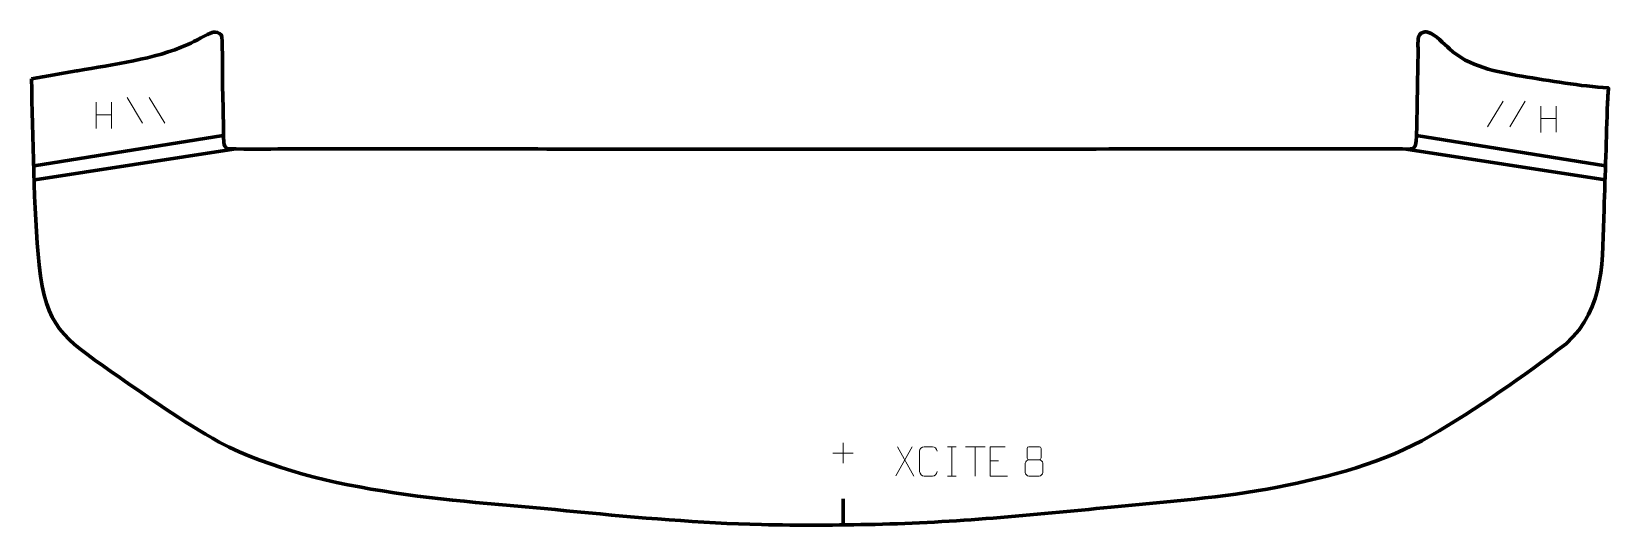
# Model space of a CAD drawing. Header units: millimetres. Extents: x -633 to 710, y -57 to 363.
import ezdxf

# ---------------------------------------------------------------- set-up
doc = ezdxf.new("R2010")
doc.units = ezdxf.units.MM
doc.header["$MEASUREMENT"] = 0
doc.layers.add('layer 2', color=7, linetype='Continuous')
doc.layers.add('layer 3', color=7, linetype='Continuous')

msp = doc.modelspace()

# ---------------------------------------------------------------- linework, layer by layer
at = {"layer": 'layer 2', "color": 142, "lineweight": 9}
for points in [[(-578.1225, 303.2339), (-578.1225, 303.2339), (-578.1225, 280.999), (-578.1225, 280.999)], [(-564.9818, 303.2339), (-564.9818, 303.2339), (-564.9818, 280.841), (-564.9818, 280.841)], [(-551.8001, 307.4159), (-551.8001, 307.4159), (-538.6151, 285.5078), (-538.6151, 285.5078)], [(-551.8001, 307.4159), (-551.8001, 307.4159), (-538.6151, 285.5078), (-538.6151, 285.5078)], [(-532.8933, 307.4159), (-532.8933, 307.4159), (-519.7083, 285.5078), (-519.7083, 285.5078)], [(-532.8933, 307.4159), (-532.8933, 307.4159), (-519.7083, 285.5078), (-519.7083, 285.5078)], [(619.9987, 304.232), (619.9987, 304.232), (606.8136, 282.324), (606.8136, 282.324)], [(619.9987, 304.232), (619.9987, 304.232), (606.8136, 282.324), (606.8136, 282.324)], [(638.9055, 304.232), (638.9055, 304.232), (625.7205, 282.324), (625.7205, 282.324)], [(638.9055, 304.232), (638.9055, 304.232), (625.7205, 282.324), (625.7205, 282.324)], [(652.0873, 300.0501), (652.0873, 300.0501), (652.0873, 277.6571), (652.0873, 277.6571)], [(665.2279, 300.0501), (665.2279, 300.0501), (665.2279, 277.8151), (665.2279, 277.8151)], [(-578.105, 292.5713), (-578.105, 292.5713), (-564.9818, 292.5713), (-564.9818, 292.5713)], [(665.2105, 289.3874), (665.2105, 289.3874), (652.0873, 289.3874), (652.0873, 289.3874)], [(49.3095, 4.6147), (49.3095, 4.6147), (66.495, 4.6147), (66.495, 4.6147)], [(57.9022, 13.2075), (57.9022, 13.2075), (57.9022, -3.9781), (57.9022, -3.9781)], [(116.7166, 9.9725), (116.7166, 9.9725), (102.976, -14.9234), (102.976, -14.9234)], [(104.4306, 9.9725), (104.4306, 9.9725), (118.1712, -14.981), (118.1712, -14.981)], [(146.9895, 9.9725), (146.9895, 9.9725), (154.1576, 9.9725), (154.1576, 9.9725)], [(150.5735, 9.9725), (150.5735, 9.9725), (150.5735, -14.981), (150.5735, -14.981)], [(162.0799, 9.9489), (162.0799, 9.9489), (179.0671, 9.9489), (179.0671, 9.9489)], [(170.5737, -14.981), (170.5737, -14.981), (170.5737, 9.9725), (170.5737, 9.9725)], [(183.1406, -1.9073), (183.1406, -1.9073), (190.3086, -1.9073), (190.3086, -1.9073)], [(146.9895, -14.981), (146.9895, -14.981), (154.1576, -14.981), (154.1576, -14.981)]]:
    msp.add_open_spline(points, degree=3, dxfattribs=at)
at = {"layer": 'layer 2', "color": 142, "lineweight": 158}
for points in [[(-469.8553, 274.8938), (-469.8553, 274.8938), (-630.8137, 249.0762), (-630.8137, 249.0762)], [(546.2544, 274.8938), (546.2544, 274.8938), (707.2128, 249.0762), (707.2128, 249.0762)], [(-461.0077, 263.4293), (-461.0077, 263.4293), (-630.4221, 237.083), (-630.4221, 237.083)], [(537.4068, 263.4293), (537.4068, 263.4293), (706.8212, 237.083), (706.8212, 237.083)], [(57.9022, -34.3645), (57.9022, -34.3645), (57.9022, -56.5967), (57.9022, -56.5967)]]:
    msp.add_open_spline(points, degree=3, dxfattribs=at)
at = {"layer": 'layer 2', "color": 142, "lineweight": 9}
for points, knots in [([(137.9966, -11.1633), (137.8568, -13.4868), (136.1796, -14.9664), (134.0319, -14.9772), (134.0319, -14.9772), (131.6999, -14.9767), (129.3681, -14.9767), (127.0366, -14.9772), (127.0366, -14.9772), (125.1116, -15.0826), (123.1395, -13.1981), (123.1507, -11.1808), (123.1507, -11.1808), (123.151, -5.4107), (123.151, 0.359), (123.1507, 6.1284), (123.1507, 6.1284), (123.1549, 8.2665), (124.9016, 9.9857), (127.054, 9.9722), (127.054, 9.9722), (129.3797, 9.9722), (131.7058, 9.9722), (134.0319, 9.9722), (134.0319, 9.9722), (135.9785, 10.0077), (137.9699, 8.5162), (137.9966, 6.0786)], [0, 0, 0, 0, 0.125, 0.125, 0.125, 0.125, 0.25, 0.25, 0.25, 0.25, 0.375, 0.375, 0.375, 0.375, 0.5, 0.5, 0.5, 0.5, 0.625, 0.625, 0.625, 0.625, 0.75, 0.75, 0.75, 0.75, 1, 1, 1, 1]), ([(196.0145, 9.9725), (196.0145, 9.9725), (183.1406, 9.9725), (183.1406, 9.9725), (183.1406, 9.9725), (183.1406, 9.9725), (183.1406, -14.9812), (183.1406, -14.9812), (183.1406, -14.9812), (183.1406, -14.9812), (198.0064, -14.9812), (198.0064, -14.9812)], [0, 0, 0, 0, 0.25, 0.25, 0.25, 0.25, 0.5, 0.5, 0.5, 0.5, 1, 1, 1, 1]), ([(214.6201, 8.5066), (214.6201, 6.2936), (214.6201, 2.6113), (214.6201, 0.398), (214.6201, 0.398), (214.6351, -0.1094), (215.4425, -1.0408), (216.1426, -1.0397), (216.1426, -1.0397), (219.1125, -1.0395), (222.0827, -1.1244), (225.0531, -1.1247), (225.0531, -1.1247), (225.8502, -1.1205), (226.5709, -0.3302), (226.5683, 0.3906), (226.5683, 0.3906), (226.568, 2.6065), (226.568, 6.2913), (226.5683, 8.5066), (226.5683, 8.5066), (226.5498, 9.2174), (225.9384, 9.9778), (225.1045, 9.9704), (225.1045, 9.9704), (222.0874, 9.9701), (219.0704, 9.9701), (216.0539, 9.9704), (216.0539, 9.9704), (215.4275, 9.978), (214.6034, 9.267), (214.6201, 8.5066)], [0, 0, 0, 0, 0.111111111, 0.111111111, 0.111111111, 0.111111111, 0.222222222, 0.222222222, 0.222222222, 0.222222222, 0.333333333, 0.333333333, 0.333333333, 0.333333333, 0.444444444, 0.444444444, 0.444444444, 0.444444444, 0.555555556, 0.555555556, 0.555555556, 0.555555556, 0.666666667, 0.666666667, 0.666666667, 0.666666667, 0.777777778, 0.777777778, 0.777777778, 0.777777778, 1, 1, 1, 1]), ([(213.1613, -4.0117), (213.1613, -7.1825), (213.1613, -8.8846), (213.1613, -12.056), (213.1613, -12.056), (213.1528, -13.2779), (214.8507, -14.9706), (216.1033, -14.9791), (216.1033, -14.9791), (219.0864, -14.9788), (222.0697, -14.9788), (225.0531, -14.9791), (225.0531, -14.9791), (226.3764, -14.9674), (227.9968, -13.3458), (227.9857, -12.0466), (227.9857, -12.0466), (227.9854, -8.8784), (227.9854, -7.1796), (227.9857, -4.0117), (227.9857, -4.0117), (227.916, -2.6313), (226.3382, -1.0527), (225.0328, -1.0588), (225.0328, -1.0588), (222.0562, -1.0591), (219.0796, -1.0591), (216.1033, -1.0588), (216.1033, -1.0588), (215.0238, -1.0524), (213.1775, -2.6313), (213.1613, -4.0117)], [0, 0, 0, 0, 0.111111111, 0.111111111, 0.111111111, 0.111111111, 0.222222222, 0.222222222, 0.222222222, 0.222222222, 0.333333333, 0.333333333, 0.333333333, 0.333333333, 0.444444444, 0.444444444, 0.444444444, 0.444444444, 0.555555556, 0.555555556, 0.555555556, 0.555555556, 0.666666667, 0.666666667, 0.666666667, 0.666666667, 0.777777778, 0.777777778, 0.777777778, 0.777777778, 1, 1, 1, 1])]:
    msp.add_open_spline(points, degree=3, knots=knots, dxfattribs=at)
at = {"layer": 'layer 3', "color": 242, "lineweight": 158}
msp.add_open_spline([(-633.121, 323.2724), (-632.2472, 274.8143), (-631.1188, 212.9917), (-626.765, 164.7544), (-626.765, 164.7544), (-620.7227, 111.3907), (-606.6101, 103.2179), (-564.6249, 73.5843), (-564.6249, 73.5843), (-535.2715, 53.044), (-504.4352, 31.3238), (-473.2024, 13.8653), (-473.2024, 13.8653), (-384.5327, -31.9748), (-266.7039, -35.476), (-168.5028, -45.3995), (-168.5028, -45.3995), (-116.7528, -50.517), (-63.5215, -54.9595), (-11.5559, -56.3442), (-11.5559, -56.3442), (20.4633, -57.0516), (53.2008, -56.801), (85.2332, -56.1578), (85.2332, -56.1578), (153.04, -54.5709), (218.7804, -48.2799), (286.1478, -41.424), (286.1478, -41.424), (334.157, -36.6519), (380.3194, -33.6815), (427.9173, -24.4761), (427.9173, -24.4761), (472.1815, -15.8695), (518.9344, -3.481), (558.1836, 19.2074), (558.1836, 19.2074), (597.7243, 42.1668), (637.2835, 69.8165), (673.5925, 97.6317), (673.5925, 97.6317), (707.6165, 128.3206), (704.4589, 170.221), (705.9599, 212.0136), (705.9599, 212.0136), (707.0441, 242.2032), (707.931, 272.4368), (708.935, 302.6346), (708.935, 302.6346), (709.0301, 305.4947), (709.6546, 312.5884), (709.7497, 315.4485), (709.7497, 315.4485), (685.6647, 317.0194), (659.8787, 321.4814), (635.9858, 325.4687), (635.9858, 325.4687), (615.1075, 328.9698), (590.3883, 333.759), (574.4233, 348.6304), (574.4233, 348.6304), (569.833, 352.9064), (562.2411, 360.8396), (556.428, 362.7921), (556.428, 362.7921), (553.9991, 363.4779), (552.4378, 363.209), (550.2005, 362.1713), (550.2005, 362.1713), (546.5847, 359.7164), (547.6361, 351.6069), (547.6309, 347.5097), (547.6309, 347.5097), (547.6212, 339.8811), (547.4189, 332.1938), (547.2707, 324.5626), (547.2707, 324.5626), (546.8746, 306.7079), (546.7905, 288.5183), (546.1041, 270.7145), (546.1041, 270.7145), (545.7852, 262.4428), (541.784, 263.3318), (534.4784, 263.5264), (534.4784, 263.5264), (522.3435, 263.8498), (509.5089, 263.609), (497.3025, 263.6141), (497.3025, 263.6141), (458.8131, 263.6301), (420.324, 263.5241), (381.8346, 263.5099), (381.8346, 263.5099), (381.8346, 263.5099), (380.8807, 263.5095), (380.8807, 263.5095), (380.8807, 263.5095), (323.6319, 263.4896), (266.3832, 263.4696), (209.1344, 263.4497), (209.1344, 263.4497), (190.0514, 263.4432), (170.9685, 263.4365), (151.8856, 263.4299), (151.8856, 263.4299), (127.0778, 263.4212), (102.2701, 263.4126), (77.4622, 263.404), (77.4622, 263.404), (64.4222, 263.3994), (51.3823, 263.3949), (38.3423, 263.3904), (38.3423, 263.3904), (-44.3505, 263.4191), (-127.0432, 263.4479), (-209.7358, 263.4767), (-209.7358, 263.4767), (-266.9845, 263.4966), (-324.2334, 263.5165), (-381.482, 263.5365), (-381.482, 263.5365), (-394.2039, 263.5409), (-406.926, 263.5453), (-419.6479, 263.5497), (-419.6479, 263.5497), (-425.8437, 263.5447), (-464.0531, 262.9618), (-466.4711, 263.9838), (-466.4711, 263.9838), (-469.9816, 265.4676), (-469.4775, 272.1312), (-469.5616, 275.3326), (-469.5616, 275.3326), (-469.6587, 279.0291), (-469.6747, 282.7201), (-469.7424, 286.4155), (-469.7424, 286.4155), (-470.0281, 299.1321), (-470.3138, 311.8487), (-470.5994, 324.5655), (-470.5994, 324.5655), (-470.6506, 329.178), (-470.3139, 359.1811), (-471.6241, 360.7888), (-471.6241, 360.7888), (-472.9704, 362.4408), (-476.241, 363.191), (-478.3689, 362.8369), (-478.3689, 362.8369), (-484.3092, 361.1965), (-493.5846, 355.1607), (-500.126, 352.331), (-500.126, 352.331), (-528.8342, 339.9126), (-563.1673, 335.3562), (-593.916, 330.0624), (-593.916, 330.0624), (-593.916, 330.0624), (-594.8245, 329.906), (-594.8245, 329.906), (-594.8245, 329.906), (-607.5901, 327.6952), (-620.3556, 325.4841), (-633.121, 323.2724)], degree=3, knots=[0, 0, 0, 0, 0.023809524, 0.023809524, 0.023809524, 0.023809524, 0.047619048, 0.047619048, 0.047619048, 0.047619048, 0.071428571, 0.071428571, 0.071428571, 0.071428571, 0.095238095, 0.095238095, 0.095238095, 0.095238095, 0.119047619, 0.119047619, 0.119047619, 0.119047619, 0.142857143, 0.142857143, 0.142857143, 0.142857143, 0.166666667, 0.166666667, 0.166666667, 0.166666667, 0.19047619, 0.19047619, 0.19047619, 0.19047619, 0.214285714, 0.214285714, 0.214285714, 0.214285714, 0.238095238, 0.238095238, 0.238095238, 0.238095238, 0.261904762, 0.261904762, 0.261904762, 0.261904762, 0.285714286, 0.285714286, 0.285714286, 0.285714286, 0.30952381, 0.30952381, 0.30952381, 0.30952381, 0.333333333, 0.333333333, 0.333333333, 0.333333333, 0.357142857, 0.357142857, 0.357142857, 0.357142857, 0.380952381, 0.380952381, 0.380952381, 0.380952381, 0.404761905, 0.404761905, 0.404761905, 0.404761905, 0.428571429, 0.428571429, 0.428571429, 0.428571429, 0.452380952, 0.452380952, 0.452380952, 0.452380952, 0.476190476, 0.476190476, 0.476190476, 0.476190476, 0.5, 0.5, 0.5, 0.5, 0.523809524, 0.523809524, 0.523809524, 0.523809524, 0.547619048, 0.547619048, 0.547619048, 0.547619048, 0.571428571, 0.571428571, 0.571428571, 0.571428571, 0.595238095, 0.595238095, 0.595238095, 0.595238095, 0.619047619, 0.619047619, 0.619047619, 0.619047619, 0.642857143, 0.642857143, 0.642857143, 0.642857143, 0.666666667, 0.666666667, 0.666666667, 0.666666667, 0.69047619, 0.69047619, 0.69047619, 0.69047619, 0.714285714, 0.714285714, 0.714285714, 0.714285714, 0.738095238, 0.738095238, 0.738095238, 0.738095238, 0.761904762, 0.761904762, 0.761904762, 0.761904762, 0.785714286, 0.785714286, 0.785714286, 0.785714286, 0.80952381, 0.80952381, 0.80952381, 0.80952381, 0.833333333, 0.833333333, 0.833333333, 0.833333333, 0.857142857, 0.857142857, 0.857142857, 0.857142857, 0.880952381, 0.880952381, 0.880952381, 0.880952381, 0.904761905, 0.904761905, 0.904761905, 0.904761905, 0.928571429, 0.928571429, 0.928571429, 0.928571429, 0.952380952, 0.952380952, 0.952380952, 0.952380952, 1, 1, 1, 1], dxfattribs=at)

doc.saveas('drawing.dxf')
